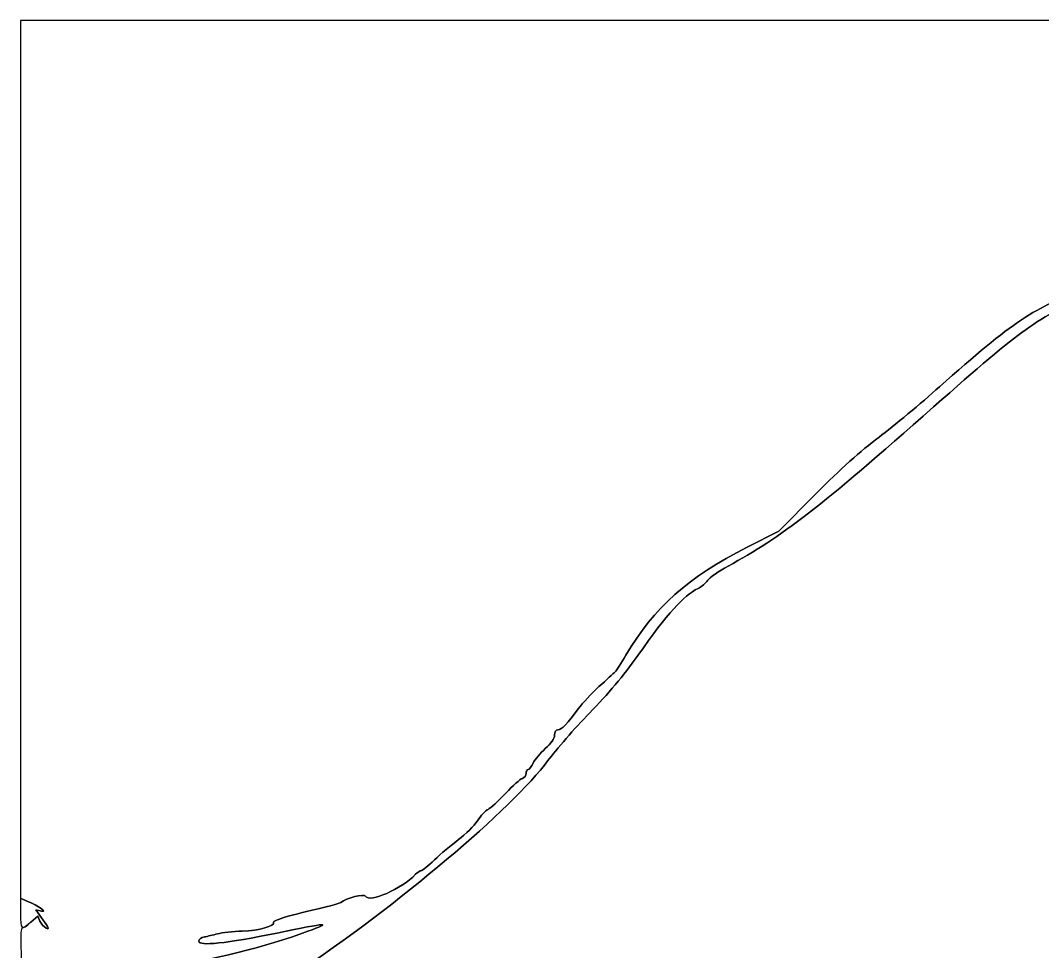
# Model space of a CAD drawing. Extents: x 0 to 106, y 0 to 59.
# Drawn here: x 0 to 22.73, y 38.53 to 59.25 of the extents above; entities that cross this region are included whole.
import ezdxf

# ---------------------------------------------------------------- set-up
doc = ezdxf.new("R2010")
doc.units = 0
doc.layers.get('0').update_dxf_attribs({"linetype": 'CONTINUOUS'})

msp = doc.modelspace()

# ---------------------------------------------------------------- linework, layer by layer
at = {"color": 7}
for p, q in [((52.916607, 59.248012), (0, 59.248012)), ((0, 59.248012), (0, 49.481194)), ((0, 49.481194), (0, 39.714111)), ((17.682878, 48.707024), (16.867168, 47.885494)), ((16.867168, 47.885494), (17.682878, 48.707024)), ((16.867168, 47.885494), (16.161526, 47.528571)), ((16.161526, 47.528571), (16.867168, 47.885494)), ((0.143404, 39.653786), (0, 39.714111)), ((0, 39.714111), (0, 39.382853)), ((0, 39.714111), (0.143404, 39.653786)), ((0.504824, 39.230983), (0.343958, 39.460112)), ((0.343958, 39.460112), (0.469635, 39.430478)), ((0.469635, 39.430478), (0.343958, 39.460112)), ((0.343958, 39.460112), (0.504824, 39.230983)), ((0.234421, 39.182564), (0.38391, 39.313797)), ((0.38391, 39.313797), (0.234421, 39.182564)), ((0.38391, 39.313797), (0.432329, 39.207435)), ((0.432329, 39.207435), (0.38391, 39.313797)), ((0.00926, 38.665569), (0.02196, 38.279807))]:
    msp.add_line(p, q, dxfattribs=at)
for points in [[(23.604775, 53.214725), (22.627406, 52.922626), (22.054848, 52.539245), (20.439039, 51.09568)], [(20.439039, 51.09568), (22.054848, 52.539245), (22.627406, 52.922626), (23.604775, 53.214725)], [(20.306748, 50.646947), (22.334777, 52.441349), (22.580839, 52.616238), (23.840784, 53.160486)], [(23.840784, 53.160486), (22.580839, 52.616238), (22.334777, 52.441349), (20.306748, 50.646947)], [(20.439039, 51.09568), (20.026819, 50.72738), (19.421453, 50.223879), (19.094164, 49.977023)], [(19.094164, 49.977023), (19.421453, 50.223879), (20.026819, 50.72738), (20.439039, 51.09568)], [(15.735811, 47.105503), (16.928023, 47.753202), (17.79612, 48.426037), (20.306748, 50.646947)], [(20.306748, 50.646947), (17.79612, 48.426037), (16.928023, 47.753202), (15.735811, 47.105503)], [(19.094164, 49.977023), (18.681944, 49.666667), (18.247763, 49.275613), (17.682878, 48.707024)], [(17.682878, 48.707024), (18.247763, 49.275613), (18.681944, 49.666667), (19.094164, 49.977023)], [(16.161526, 47.528571), (14.858189, 46.86923), (14.07714, 46.172583), (13.465954, 45.124041)], [(13.465954, 45.124041), (14.07714, 46.172583), (14.858189, 46.86923), (16.161526, 47.528571)], [(15.283374, 46.79012), (15.322533, 46.849651), (15.525997, 46.991468), (15.735811, 47.105503)], [(15.735811, 47.105503), (15.525997, 46.991468), (15.322533, 46.849651), (15.283374, 46.79012)], [(13.729478, 45.119807), (14.405488, 46.070454), (14.736746, 46.438754), (15.069856, 46.609145)], [(15.069856, 46.609145), (14.736746, 46.438754), (14.405488, 46.070454), (13.729478, 45.119807)], [(15.069856, 46.609145), (15.148437, 46.649362), (15.244481, 46.730853), (15.283374, 46.79012)], [(15.283374, 46.79012), (15.244481, 46.730853), (15.148437, 46.649362), (15.069856, 46.609145)], [(12.655007, 43.83605), (13.069873, 44.262558), (13.402189, 44.659433), (13.729478, 45.119807)], [(13.729478, 45.119807), (13.402189, 44.659433), (13.069873, 44.262558), (12.655007, 43.83605)], [(13.465954, 45.124041), (13.364089, 44.949151), (13.254287, 44.781141), (13.221743, 44.750185)], [(13.221743, 44.750185), (13.254287, 44.781141), (13.364089, 44.949151), (13.465954, 45.124041)], [(13.221743, 44.750185), (13.189464, 44.719493), (13.029127, 44.573443), (12.865615, 44.425541)], [(12.865615, 44.425541), (13.029127, 44.573443), (13.189464, 44.719493), (13.221743, 44.750185)], [(12.865615, 44.425541), (12.701838, 44.277904), (12.494934, 44.054861), (12.405769, 43.930242)], [(12.405769, 43.930242), (12.494934, 44.054861), (12.701838, 44.277904), (12.865615, 44.425541)], [(12.405769, 43.930242), (12.17717, 43.610626), (12.032972, 43.461136), (11.953068, 43.461136)], [(11.953068, 43.461136), (12.032972, 43.461136), (12.17717, 43.610626), (12.405769, 43.930242)], [(11.72976, 42.777718), (11.908353, 43.020341), (12.324542, 43.49659), (12.655007, 43.83605)], [(12.655007, 43.83605), (12.324542, 43.49659), (11.908353, 43.020341), (11.72976, 42.777718)], [(11.953068, 43.461136), (11.909412, 43.461136), (11.88163, 43.417745), (11.877397, 43.342603)], [(11.877397, 43.342603), (11.88163, 43.417745), (11.909412, 43.461136), (11.953068, 43.461136)], [(11.877397, 43.342603), (11.872635, 43.262699), (11.805166, 43.165332), (11.671022, 43.044947)], [(11.671022, 43.044947), (11.805166, 43.165332), (11.872635, 43.262699), (11.877397, 43.342603)], [(11.671022, 43.044947), (11.56122, 42.946522), (11.439777, 42.801531), (11.401148, 42.722685)], [(11.401148, 42.722685), (11.439777, 42.801531), (11.56122, 42.946522), (11.671022, 43.044947)], [(6.08541, 38.013372), (8.386224, 39.553509), (10.947917, 41.715947), (11.72976, 42.777718)], [(11.72976, 42.777718), (10.947917, 41.715947), (8.386224, 39.553509), (6.08541, 38.013372)], [(11.287641, 42.579281), (11.264094, 42.579281), (11.244779, 42.540916), (11.244779, 42.494085)], [(11.244779, 42.494085), (11.244779, 42.540916), (11.264094, 42.579281), (11.287641, 42.579281)], [(11.401148, 42.722685), (11.362518, 42.643839), (11.311454, 42.579281), (11.287641, 42.579281)], [(11.287641, 42.579281), (11.311454, 42.579281), (11.362518, 42.643839), (11.401148, 42.722685)], [(11.161171, 42.382431), (11.115398, 42.367615), (10.948446, 42.217861), (10.790225, 42.049321)], [(10.790225, 42.049321), (10.948446, 42.217861), (11.115398, 42.367615), (11.161171, 42.382431)], [(11.244779, 42.494085), (11.244779, 42.447254), (11.207208, 42.396983), (11.161171, 42.382431)], [(11.161171, 42.382431), (11.207208, 42.396983), (11.244779, 42.447254), (11.244779, 42.494085)], [(10.790225, 42.049321), (10.632269, 41.881046), (10.456586, 41.720974), (10.399701, 41.693986)], [(10.399701, 41.693986), (10.456586, 41.720974), (10.632269, 41.881046), (10.790225, 42.049321)], [(10.399701, 41.693986), (10.34308, 41.666999), (10.235924, 41.552434), (10.161576, 41.439457)], [(10.161576, 41.439457), (10.235924, 41.552434), (10.34308, 41.666999), (10.399701, 41.693986)], [(10.161576, 41.439457), (10.087228, 41.326745), (9.898845, 41.138097), (9.742741, 41.020622)], [(9.742741, 41.020622), (9.898845, 41.138097), (10.087228, 41.326745), (10.161576, 41.439457)], [(9.742741, 41.020622), (9.586637, 40.903148), (9.345602, 40.699948), (9.207225, 40.568715)], [(9.207225, 40.568715), (9.345602, 40.699948), (9.586637, 40.903148), (9.742741, 41.020622)], [(9.207225, 40.568715), (9.069113, 40.437481), (8.935763, 40.330325), (8.911421, 40.330325)], [(8.911421, 40.330325), (8.935763, 40.330325), (9.069113, 40.437481), (9.207225, 40.568715)], [(8.788126, 40.248304), (8.472743, 39.920222), (7.763925, 39.609866), (7.671585, 39.75909)], [(7.671585, 39.75909), (7.763925, 39.609866), (8.472743, 39.920222), (8.788126, 40.248304)], [(8.911421, 40.330325), (8.88708, 40.330325), (8.831517, 40.293284), (8.788126, 40.248304)], [(8.788126, 40.248304), (8.831517, 40.293284), (8.88708, 40.330325), (8.911421, 40.330325)], [(7.671585, 39.75909), (7.634808, 39.818622), (7.258042, 39.725224), (7.121782, 39.622566)], [(7.121782, 39.622566), (7.258042, 39.725224), (7.634808, 39.818622), (7.671585, 39.75909)], [(0.469635, 39.430478), (0.622035, 39.39423), (0.401108, 39.545572), (0.143404, 39.653786)], [(0.143404, 39.653786), (0.401108, 39.545572), (0.622035, 39.39423), (0.469635, 39.430478)], [(7.121782, 39.622566), (7.09744, 39.604309), (6.93869, 39.557214), (6.768828, 39.517526)], [(6.768828, 39.517526), (6.93869, 39.557214), (7.09744, 39.604309), (7.121782, 39.622566)], [(0, 39.382853), (0, 39.012702), (0.020637, 38.994975), (0.234421, 39.182564)], [(6.768828, 39.517526), (5.951531, 39.326762), (5.599371, 39.221193), (5.627681, 39.175156)], [(5.627681, 39.175156), (5.599371, 39.221193), (5.951531, 39.326762), (6.768828, 39.517526)], [(0.234421, 39.182564), (0.1524, 39.110597), (0.065087, 39.051595), (0.040746, 39.051595)], [(0.432329, 39.207435), (0.458787, 39.148962), (0.522287, 39.078847), (0.573351, 39.051595)], [(0.573351, 39.051595), (0.522287, 39.078847), (0.458787, 39.148962), (0.432329, 39.207435)], [(0.573351, 39.051595), (0.645847, 39.012702), (0.631031, 39.051595), (0.504824, 39.230983)], [(0.504824, 39.230983), (0.631031, 39.051595), (0.645847, 39.012702), (0.573351, 39.051595)], [(5.627681, 39.175156), (5.675306, 39.098162), (5.306213, 38.996033), (4.934209, 38.983598)], [(4.934209, 38.983598), (5.306213, 38.996033), (5.675306, 39.098162), (5.627681, 39.175156)], [(5.707585, 38.942058), (6.858257, 39.178066), (6.942394, 39.182829), (6.394178, 38.980687)], [(6.394178, 38.980687), (6.942394, 39.182829), (6.858257, 39.178066), (5.707585, 38.942058)], [(0.040746, 39.051595), (0.013494, 39.051595), (0.001587, 38.9029), (0.00926, 38.665569)], [(6.394178, 38.980687), (5.449881, 38.632231), (4.212162, 38.32505), (3.285328, 38.209163)], [(3.285328, 38.209163), (4.212162, 38.32505), (5.449881, 38.632231), (6.394178, 38.980687)], [(3.968746, 38.757644), (3.968746, 38.645725), (4.577287, 38.710283), (5.707585, 38.942058)], [(5.707585, 38.942058), (4.577287, 38.710283), (3.968746, 38.645725), (3.968746, 38.757644)], [(4.383083, 38.92486), (4.288626, 38.899725), (4.156599, 38.867975), (4.089925, 38.854216)], [(4.089925, 38.854216), (4.156599, 38.867975), (4.288626, 38.899725), (4.383083, 38.92486)], [(4.934209, 38.983598), (4.725453, 38.976454), (4.477539, 38.949996), (4.383083, 38.92486)], [(4.383083, 38.92486), (4.477539, 38.949996), (4.725453, 38.976454), (4.934209, 38.983598)], [(4.089925, 38.854216), (4.017693, 38.8394), (3.968746, 38.800506), (3.968746, 38.757644)], [(3.968746, 38.757644), (3.968746, 38.800506), (4.017693, 38.8394), (4.089925, 38.854216)]]:
    msp.add_open_spline(points, degree=3, dxfattribs=at)

doc.saveas('drawing.dxf')
